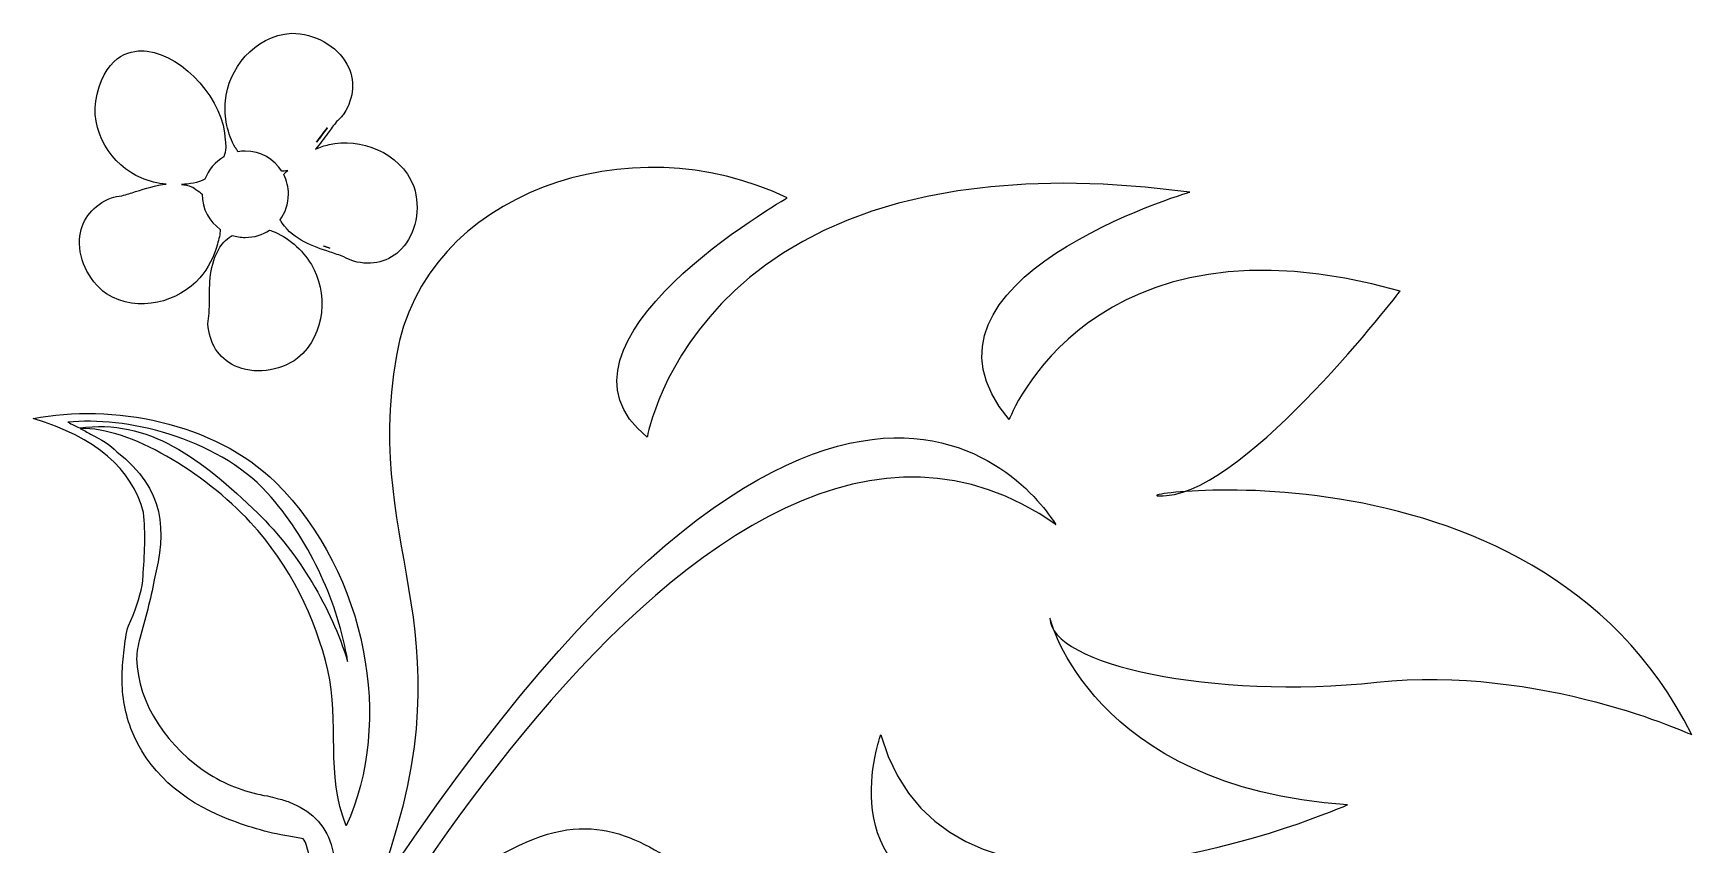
# Model space of a CAD drawing. Header units: centimetres. Extents: x -9.9 to 9.8, y -7.1 to 7.1.
# Drawn here: x -2.31 to 8.68, y 1.77 to 7.15 of the extents above; entities that cross this region are included whole.
import ezdxf

# ---------------------------------------------------------------- set-up
doc = ezdxf.new("R2010")
doc.units = ezdxf.units.CM
doc.header["$MEASUREMENT"] = 0
doc.layers.add('Camada 1', color=7, linetype='Continuous')

msp = doc.modelspace()

# ---------------------------------------------------------------- linework, layer by layer
at = {"layer": 'Camada 1'}
for points, knots in [([(0.21566, 6.13409), (0.12197, 6.36639), (-0.14367, 6.45762), (-0.34632, 6.41153), (-0.34632, 6.41153), (-0.37696, 6.40462), (-0.40709, 6.39452), (-0.43617, 6.38219), (-0.43617, 6.38219), (-0.40656, 6.41595), (-0.37984, 6.45215), (-0.35349, 6.48794), (-0.35349, 6.48794), (-0.33497, 6.51318), (-0.31581, 6.53919), (-0.29605, 6.56372), (-0.29605, 6.56372), (-0.2784, 6.58007), (-0.26224, 6.59756), (-0.24813, 6.61587), (-0.24813, 6.61587), (-0.17876, 6.7243), (-0.17156, 6.84024), (-0.22752, 6.94327), (-0.22752, 6.94327), (-0.29377, 7.06532), (-0.4412, 7.14814), (-0.59534, 7.14933), (-0.59534, 7.14933), (-0.84529, 7.132), (-1.01415, 6.90763), (-1.03291, 6.7006), (-1.03291, 6.7006), (-1.04257, 6.59421), (-1.01799, 6.47885), (-0.96708, 6.39199), (-0.96708, 6.39199), (-0.96708, 6.39199), (-0.96086, 6.38522), (-0.96086, 6.38522), (-0.96086, 6.38522), (-0.95721, 6.378), (-0.95369, 6.37083), (-0.94962, 6.36384), (-0.94962, 6.36384), (-0.93377, 6.3667), (-0.91755, 6.36839), (-0.90091, 6.36839), (-0.90091, 6.36839), (-0.7991, 6.36839), (-0.71001, 6.31497), (-0.65929, 6.23485), (-0.65929, 6.23485), (-0.65622, 6.23583), (-0.6364, 6.23493), (-0.61939, 6.23935), (-0.61939, 6.23935), (-0.63275, 6.23165), (-0.64455, 6.21514), (-0.64664, 6.21268), (-0.64664, 6.21268), (-0.62656, 6.17363), (-0.61494, 6.12942), (-0.61494, 6.08248), (-0.61494, 6.08248), (-0.61494, 6.01909), (-0.63592, 5.96067), (-0.67087, 5.91325), (-0.67087, 5.91325), (-0.67023, 5.91227), (-0.66976, 5.91116), (-0.66918, 5.91013), (-0.66918, 5.91013), (-0.66722, 5.90751), (-0.66513, 5.90518), (-0.66312, 5.90256), (-0.66312, 5.90256), (-0.66312, 5.90256), (-0.66344, 5.90208), (-0.66344, 5.90208), (-0.66344, 5.90208), (-0.66344, 5.90208), (-0.65971, 5.89525), (-0.65971, 5.89525), (-0.65971, 5.89525), (-0.65952, 5.89491), (-0.65926, 5.89446), (-0.659, 5.89401), (-0.659, 5.89401), (-0.65866, 5.89335), (-0.65829, 5.89255), (-0.65784, 5.89173), (-0.65784, 5.89173), (-0.65784, 5.89173), (-0.65752, 5.89115), (-0.65752, 5.89115), (-0.65752, 5.89115), (-0.65752, 5.89115), (-0.65704, 5.89062), (-0.65704, 5.89062), (-0.65704, 5.89062), (-0.5752, 5.77796), (-0.4549, 5.73817), (-0.33867, 5.6997), (-0.33867, 5.6997), (-0.30901, 5.68978), (-0.27837, 5.6797), (-0.24876, 5.66853), (-0.24876, 5.66853), (-0.22788, 5.65665), (-0.20627, 5.64675), (-0.18433, 5.639), (-0.18433, 5.639), (-0.05979, 5.60646), (0.05268, 5.63553), (0.13336, 5.72057), (0.13336, 5.72057), (0.22902, 5.82124), (0.2622, 5.98706), (0.21566, 6.13409)], [0, 0, 0, 0, 0.03225806, 0.03225806, 0.03225806, 0.03225806, 0.06451613, 0.06451613, 0.06451613, 0.06451613, 0.09677419, 0.09677419, 0.09677419, 0.09677419, 0.12903226, 0.12903226, 0.12903226, 0.12903226, 0.16129032, 0.16129032, 0.16129032, 0.16129032, 0.19354839, 0.19354839, 0.19354839, 0.19354839, 0.22580645, 0.22580645, 0.22580645, 0.22580645, 0.25806452, 0.25806452, 0.25806452, 0.25806452, 0.29032258, 0.29032258, 0.29032258, 0.29032258, 0.32258065, 0.32258065, 0.32258065, 0.32258065, 0.35483871, 0.35483871, 0.35483871, 0.35483871, 0.38709677, 0.38709677, 0.38709677, 0.38709677, 0.41935484, 0.41935484, 0.41935484, 0.41935484, 0.4516129, 0.4516129, 0.4516129, 0.4516129, 0.48387097, 0.48387097, 0.48387097, 0.48387097, 0.51612903, 0.51612903, 0.51612903, 0.51612903, 0.5483871, 0.5483871, 0.5483871, 0.5483871, 0.58064516, 0.58064516, 0.58064516, 0.58064516, 0.61290323, 0.61290323, 0.61290323, 0.61290323, 0.64516129, 0.64516129, 0.64516129, 0.64516129, 0.67741935, 0.67741935, 0.67741935, 0.67741935, 0.70967742, 0.70967742, 0.70967742, 0.70967742, 0.74193548, 0.74193548, 0.74193548, 0.74193548, 0.77419355, 0.77419355, 0.77419355, 0.77419355, 0.80645161, 0.80645161, 0.80645161, 0.80645161, 0.83870968, 0.83870968, 0.83870968, 0.83870968, 0.87096774, 0.87096774, 0.87096774, 0.87096774, 0.90322581, 0.90322581, 0.90322581, 0.90322581, 0.93548387, 0.93548387, 0.93548387, 0.93548387, 1, 1, 1, 1]), ([(-1.06622, 5.84947), (-1.13906, 5.9013), (-1.18674, 5.98621), (-1.18674, 6.08246), (-1.18674, 6.08246), (-1.18674, 6.08585), (-1.24077, 6.12569), (-1.25609, 6.13247), (-1.25609, 6.13247), (-1.27924, 6.14004), (-1.30202, 6.14485), (-1.32446, 6.14792), (-1.32446, 6.14792), (-1.26935, 6.14882), (-1.21513, 6.15906), (-1.16851, 6.18226), (-1.16851, 6.18226), (-1.14494, 6.24526), (-1.09998, 6.2978), (-1.04217, 6.3308), (-1.04217, 6.3308), (-1.03638, 6.34964), (-1.03217, 6.36993), (-1.02992, 6.39234), (-1.02992, 6.39234), (-1.02992, 6.40859), (-1.03145, 6.42483), (-1.0336, 6.44118), (-1.0336, 6.44118), (-1.04225, 6.7005), (-1.30411, 6.99964), (-1.55173, 7.02996), (-1.55173, 7.02996), (-1.64574, 7.0415), (-1.81385, 7.01972), (-1.88238, 6.74529), (-1.88238, 6.74529), (-1.94308, 6.50227), (-1.78181, 6.27237), (-1.59078, 6.19054), (-1.59078, 6.19054), (-1.53747, 6.16771), (-1.48037, 6.15427), (-1.42388, 6.1494), (-1.42388, 6.1494), (-1.49389, 6.14263), (-1.5612, 6.12109), (-1.62713, 6.10011), (-1.62713, 6.10011), (-1.65687, 6.09058), (-1.68769, 6.08082), (-1.71809, 6.07254), (-1.71809, 6.07254), (-1.74182, 6.06979), (-1.76516, 6.06518), (-1.78746, 6.0586), (-1.78746, 6.0586), (-1.90726, 6.01166), (-1.98121, 5.92207), (-1.99661, 5.80587), (-1.99661, 5.80587), (-2.01481, 5.66815), (-1.9442, 5.51448), (-1.82085, 5.42339), (-1.82085, 5.42339), (-1.60778, 5.29012), (-1.33923, 5.3724), (-1.20233, 5.52883), (-1.20233, 5.52883), (-1.14645, 5.59267), (-1.10531, 5.67247), (-1.08554, 5.75248), (-1.08554, 5.75248), (-1.07527, 5.78433), (-1.06836, 5.81706), (-1.06622, 5.84947)], [0, 0, 0, 0, 0.05, 0.05, 0.05, 0.05, 0.1, 0.1, 0.1, 0.1, 0.15, 0.15, 0.15, 0.15, 0.2, 0.2, 0.2, 0.2, 0.25, 0.25, 0.25, 0.25, 0.3, 0.3, 0.3, 0.3, 0.35, 0.35, 0.35, 0.35, 0.4, 0.4, 0.4, 0.4, 0.45, 0.45, 0.45, 0.45, 0.5, 0.5, 0.5, 0.5, 0.55, 0.55, 0.55, 0.55, 0.6, 0.6, 0.6, 0.6, 0.65, 0.65, 0.65, 0.65, 0.7, 0.7, 0.7, 0.7, 0.75, 0.75, 0.75, 0.75, 0.8, 0.8, 0.8, 0.8, 0.85, 0.85, 0.85, 0.85, 0.9, 0.9, 0.9, 0.9, 1, 1, 1, 1]), ([(-0.05527, 1.42146), (0.64037, 3.19917), (-0.13253, 3.66282), (0.09941, 5.0154), (0.09941, 5.0154), (0.28375, 6.09072), (1.64511, 6.56118), (2.68849, 6.05878), (2.68849, 6.05878), (2.68849, 6.05878), (0.98817, 5.09273), (1.76102, 4.47435), (1.76102, 4.47435), (1.76102, 4.47435), (2.10881, 6.52252), (5.35496, 6.09738), (5.35496, 6.09738), (5.35496, 6.09738), (3.38408, 5.51778), (4.15698, 4.59029), (4.15698, 4.59029), (4.15698, 4.59029), (4.69803, 6.02012), (6.74614, 5.44053), (6.74614, 5.44053), (6.74614, 5.44053), (5.74141, 4.12661), (5.20036, 4.0879), (5.20036, 4.0879), (4.65937, 4.0493), (7.63498, 4.59029), (8.67836, 2.50352), (8.67836, 2.50352), (8.67836, 2.50352), (7.67355, 2.96723), (6.59159, 2.85131), (6.59159, 2.85131), (5.50955, 2.73537), (4.42748, 2.96722), (4.42748, 3.27642), (4.42748, 3.27642), (4.42748, 3.27642), (4.69802, 2.15572), (6.39831, 2.03978), (6.39831, 2.03978), (6.39831, 2.03978), (3.77049, 0.88048), (3.30676, 2.50352), (3.30676, 2.50352), (3.30676, 2.50352), (2.95897, 1.53739), (3.92509, 1.3828), (3.92509, 1.3828), (3.15222, 1.03501), (2.682, 1.20884), (2.10949, 1.5601), (2.10949, 1.5601), (1.74463, 1.78402), (1.4415, 2.02963), (0.91085, 1.76928), (0.91085, 1.76928), (0.46746, 1.55182), (0.35964, 1.43577), (-0.63498, 0.10756), (-0.63498, 0.10756), (-0.63498, 0.10756), (2.10875, 5.55639), (4.46613, 3.89475), (4.46613, 3.89475), (4.46619, 3.89473), (3.11354, 6.25204), (-0.05527, 1.42146)], [0, 0, 0, 0, 0.05263158, 0.05263158, 0.05263158, 0.05263158, 0.10526316, 0.10526316, 0.10526316, 0.10526316, 0.15789474, 0.15789474, 0.15789474, 0.15789474, 0.21052632, 0.21052632, 0.21052632, 0.21052632, 0.26315789, 0.26315789, 0.26315789, 0.26315789, 0.31578947, 0.31578947, 0.31578947, 0.31578947, 0.36842105, 0.36842105, 0.36842105, 0.36842105, 0.42105263, 0.42105263, 0.42105263, 0.42105263, 0.47368421, 0.47368421, 0.47368421, 0.47368421, 0.52631579, 0.52631579, 0.52631579, 0.52631579, 0.57894737, 0.57894737, 0.57894737, 0.57894737, 0.63157895, 0.63157895, 0.63157895, 0.63157895, 0.68421053, 0.68421053, 0.68421053, 0.68421053, 0.73684211, 0.73684211, 0.73684211, 0.73684211, 0.78947368, 0.78947368, 0.78947368, 0.78947368, 0.84210526, 0.84210526, 0.84210526, 0.84210526, 0.89473684, 0.89473684, 0.89473684, 0.89473684, 1, 1, 1, 1]), ([(-0.35899, 6.5212), (-0.38338, 6.49083), (-0.40619, 6.45886), (-0.42955, 6.42743), (-0.42955, 6.42743), (-0.41031, 6.45151), (-0.39174, 6.47667), (-0.37296, 6.50228), (-0.37296, 6.50228), (-0.36828, 6.50855), (-0.36343, 6.51501), (-0.35875, 6.52146), (-0.35875, 6.52146), (-0.35885, 6.52133), (-0.35885, 6.5212), (-0.35899, 6.5212)], [0, 0, 0, 0, 0.2, 0.2, 0.2, 0.2, 0.4, 0.4, 0.4, 0.4, 0.6, 0.6, 0.6, 0.6, 1, 1, 1, 1]), ([(-0.42952, 6.42743), (-0.40618, 6.45886), (-0.38335, 6.49082), (-0.35896, 6.5212), (-0.35896, 6.5212), (-0.35883, 6.5212), (-0.35883, 6.52133), (-0.3587, 6.52146), (-0.3587, 6.52146), (-0.36338, 6.515), (-0.36823, 6.50855), (-0.37291, 6.50228), (-0.37291, 6.50228), (-0.39172, 6.47667), (-0.41029, 6.45148), (-0.42952, 6.42743)], [0, 0, 0, 0, 0.2, 0.2, 0.2, 0.2, 0.4, 0.4, 0.4, 0.4, 0.6, 0.6, 0.6, 0.6, 1, 1, 1, 1]), ([(-0.72242, 5.83786), (-0.72242, 5.83786), (-0.72393, 5.83839), (-0.72393, 5.83839), (-0.72393, 5.83839), (-0.72954, 5.84074), (-0.7352, 5.84347), (-0.74089, 5.84551), (-0.74089, 5.84551), (-0.78661, 5.81466), (-0.84162, 5.79661), (-0.90094, 5.79661), (-0.90094, 5.79661), (-0.93142, 5.79661), (-0.96076, 5.8015), (-0.98831, 5.81032), (-0.98831, 5.81032), (-0.99223, 5.80733), (-0.99604, 5.80373), (-0.9999, 5.80048), (-0.9999, 5.80048), (-0.9999, 5.80048), (-1.00173, 5.80106), (-1.00173, 5.80106), (-1.00173, 5.80106), (-1.00173, 5.80106), (-1.00678, 5.79717), (-1.00678, 5.79717), (-1.00678, 5.79717), (-1.02416, 5.78354), (-1.03967, 5.76899), (-1.05419, 5.75269), (-1.05419, 5.75269), (-1.13685, 5.6391), (-1.13745, 5.51234), (-1.13814, 5.38984), (-1.13814, 5.38984), (-1.1383, 5.35859), (-1.13848, 5.32626), (-1.13999, 5.29483), (-1.13999, 5.29483), (-1.14473, 5.27136), (-1.14756, 5.24768), (-1.14811, 5.2244), (-1.14811, 5.2244), (-1.14062, 5.09597), (-1.07821, 4.99802), (-0.97243, 4.94743), (-0.97243, 4.94743), (-0.84707, 4.8875), (-0.67911, 4.90727), (-0.55439, 4.9964), (-0.55439, 4.9964), (-0.36164, 5.1579), (-0.35709, 5.43868), (-0.46351, 5.61719), (-0.46351, 5.61719), (-0.52298, 5.7171), (-0.62219, 5.80166), (-0.72242, 5.83786)], [0, 0, 0, 0, 0.0625, 0.0625, 0.0625, 0.0625, 0.125, 0.125, 0.125, 0.125, 0.1875, 0.1875, 0.1875, 0.1875, 0.25, 0.25, 0.25, 0.25, 0.3125, 0.3125, 0.3125, 0.3125, 0.375, 0.375, 0.375, 0.375, 0.4375, 0.4375, 0.4375, 0.4375, 0.5, 0.5, 0.5, 0.5, 0.5625, 0.5625, 0.5625, 0.5625, 0.625, 0.625, 0.625, 0.625, 0.6875, 0.6875, 0.6875, 0.6875, 0.75, 0.75, 0.75, 0.75, 0.8125, 0.8125, 0.8125, 0.8125, 0.875, 0.875, 0.875, 0.875, 1, 1, 1, 1]), ([(-0.38193, 5.73967), (-0.36822, 5.73512), (-0.3546, 5.73062), (-0.34097, 5.72586), (-0.34097, 5.72586), (-0.35467, 5.73041), (-0.36838, 5.73504), (-0.38193, 5.73967)], [0, 0, 0, 0, 0.33333333, 0.33333333, 0.33333333, 0.33333333, 1, 1, 1, 1]), ([(-0.34097, 5.72583), (-0.3546, 5.73059), (-0.36822, 5.73509), (-0.38193, 5.73964), (-0.38193, 5.73964), (-0.36838, 5.73504), (-0.35467, 5.73041), (-0.34097, 5.72583)], [0, 0, 0, 0, 0.33333333, 0.33333333, 0.33333333, 0.33333333, 1, 1, 1, 1]), ([(-0.39222, 1.42887), (-0.39058, 1.44001), (-0.3896, 1.45096), (-0.38852, 1.46247), (-0.38852, 1.46247), (-0.38537, 1.41384), (-0.38394, 1.36539), (-0.38558, 1.31764), (-0.38558, 1.31764), (-0.391, 1.13206), (-0.42641, 0.95053), (-0.47146, 0.77072), (-0.47146, 0.77072), (-0.49337, 0.68301), (-0.51678, 0.5944), (-0.54872, 0.50989), (-0.54872, 0.50989), (-0.65606, 0.22332), (-0.79126, -0.02459), (-0.94985, -0.2379), (-0.94985, -0.2379), (-0.75305, 0.0265), (-0.59227, 0.31892), (-0.48723, 0.63665), (-0.48723, 0.63665), (-0.41177, 0.8648), (-0.36674, 1.10618), (-0.3256, 1.34579), (-0.3256, 1.34579), (-0.3021, 1.48501), (-0.28933, 1.63223), (-0.33224, 1.77756), (-0.33224, 1.77756), (-0.37148, 1.91043), (-0.47673, 2.00687), (-0.60804, 2.05696), (-0.60804, 2.05696), (-0.6345, 2.06741), (-0.66281, 2.07641), (-0.69072, 2.08069), (-0.69072, 2.08069), (-0.71117, 2.08818), (-0.73244, 2.09516), (-0.75279, 2.09842), (-0.75279, 2.09842), (-0.88416, 2.11668), (-1.01581, 2.16703), (-1.13525, 2.24005), (-1.13525, 2.24005), (-1.40957, 2.41296), (-1.6147, 2.70416), (-1.62042, 3.00925), (-1.62042, 3.00925), (-1.61849, 3.05373), (-1.61222, 3.09759), (-1.60021, 3.1413), (-1.60021, 3.1413), (-1.56428, 3.27052), (-1.52718, 3.40088), (-1.50411, 3.52891), (-1.50411, 3.52891), (-1.42346, 3.85781), (-1.42915, 4.12631), (-1.75094, 4.3774), (-1.75094, 4.3774), (-1.79727, 4.42196), (-1.85434, 4.46119), (-1.92519, 4.49392), (-1.92519, 4.49392), (-1.94755, 4.5063), (-1.97043, 4.51927), (-1.99509, 4.5325), (-1.99509, 4.5325), (-1.65955, 4.53877), (-1.17845, 4.24196), (-0.86569, 3.91001), (-0.86569, 3.91001), (-0.60621, 3.62757), (-0.43238, 3.27284), (-0.35467, 2.93132), (-0.35467, 2.93132), (-0.27656, 2.58763), (-0.36848, 2.23991), (-0.23283, 1.89955), (-0.23283, 1.89955), (0.08099, 2.58223), (-0.08879, 3.56235), (-0.7004, 4.17579), (-0.7004, 4.17579), (-1.10714, 4.57301), (-1.78479, 4.70027), (-2.30563, 4.59674), (-2.30563, 4.59674), (-1.8919, 4.47559), (-1.64991, 4.26204), (-1.57464, 3.97568), (-1.57464, 3.97568), (-1.55935, 3.83818), (-1.56919, 3.69094), (-1.57776, 3.54893), (-1.57776, 3.54893), (-1.57871, 3.53282), (-1.58094, 3.51332), (-1.58316, 3.49167), (-1.58316, 3.49167), (-1.60205, 3.41277), (-1.63002, 3.32117), (-1.67404, 3.2242), (-1.67404, 3.2242), (-1.69399, 3.18031), (-1.69523, 3.11432), (-1.7024, 3.06542), (-1.7024, 3.06542), (-1.70986, 3.01123), (-1.71566, 2.95601), (-1.71687, 2.90053), (-1.71687, 2.90053), (-1.7192, 2.78253), (-1.70166, 2.66151), (-1.65861, 2.54498), (-1.65861, 2.54498), (-1.55436, 2.26532), (-1.31558, 2.06481), (-1.03644, 1.95319), (-1.03644, 1.95319), (-0.89851, 1.89821), (-0.75646, 1.85466), (-0.61287, 1.83101), (-0.61287, 1.83101), (-0.58104, 1.82638), (-0.54754, 1.8226), (-0.51807, 1.81386), (-0.51807, 1.81386), (-0.50815, 1.80227), (-0.50034, 1.78825), (-0.49526, 1.77031), (-0.49526, 1.77031), (-0.46018, 1.64506), (-0.4461, 1.52417), (-0.44544, 1.40511), (-0.44544, 1.40511), (-0.44544, 1.23903), (-0.4723, 1.07793), (-0.50796, 0.91857), (-0.50796, 0.91857), (-0.52537, 0.84091), (-0.54389, 0.76223), (-0.57003, 0.68775), (-0.57003, 0.68775), (-0.65904, 0.43462), (-0.77498, 0.21658), (-0.91293, 0.03063), (-0.91293, 0.03063), (-0.7419, 0.26119), (-0.60413, 0.51823), (-0.51793, 0.79943), (-0.51793, 0.79943), (-0.45619, 1.00096), (-0.42262, 1.21554), (-0.39222, 1.42887)], [0, 0, 0, 0, 0.02439024, 0.02439024, 0.02439024, 0.02439024, 0.04878049, 0.04878049, 0.04878049, 0.04878049, 0.07317073, 0.07317073, 0.07317073, 0.07317073, 0.09756098, 0.09756098, 0.09756098, 0.09756098, 0.12195122, 0.12195122, 0.12195122, 0.12195122, 0.14634146, 0.14634146, 0.14634146, 0.14634146, 0.17073171, 0.17073171, 0.17073171, 0.17073171, 0.19512195, 0.19512195, 0.19512195, 0.19512195, 0.2195122, 0.2195122, 0.2195122, 0.2195122, 0.24390244, 0.24390244, 0.24390244, 0.24390244, 0.26829268, 0.26829268, 0.26829268, 0.26829268, 0.29268293, 0.29268293, 0.29268293, 0.29268293, 0.31707317, 0.31707317, 0.31707317, 0.31707317, 0.34146341, 0.34146341, 0.34146341, 0.34146341, 0.36585366, 0.36585366, 0.36585366, 0.36585366, 0.3902439, 0.3902439, 0.3902439, 0.3902439, 0.41463415, 0.41463415, 0.41463415, 0.41463415, 0.43902439, 0.43902439, 0.43902439, 0.43902439, 0.46341463, 0.46341463, 0.46341463, 0.46341463, 0.48780488, 0.48780488, 0.48780488, 0.48780488, 0.51219512, 0.51219512, 0.51219512, 0.51219512, 0.53658537, 0.53658537, 0.53658537, 0.53658537, 0.56097561, 0.56097561, 0.56097561, 0.56097561, 0.58536585, 0.58536585, 0.58536585, 0.58536585, 0.6097561, 0.6097561, 0.6097561, 0.6097561, 0.63414634, 0.63414634, 0.63414634, 0.63414634, 0.65853659, 0.65853659, 0.65853659, 0.65853659, 0.68292683, 0.68292683, 0.68292683, 0.68292683, 0.70731707, 0.70731707, 0.70731707, 0.70731707, 0.73170732, 0.73170732, 0.73170732, 0.73170732, 0.75609756, 0.75609756, 0.75609756, 0.75609756, 0.7804878, 0.7804878, 0.7804878, 0.7804878, 0.80487805, 0.80487805, 0.80487805, 0.80487805, 0.82926829, 0.82926829, 0.82926829, 0.82926829, 0.85365854, 0.85365854, 0.85365854, 0.85365854, 0.87804878, 0.87804878, 0.87804878, 0.87804878, 0.90243902, 0.90243902, 0.90243902, 0.90243902, 0.92682927, 0.92682927, 0.92682927, 0.92682927, 0.95121951, 0.95121951, 0.95121951, 0.95121951, 1, 1, 1, 1]), ([(-0.75568, 4.10627), (-0.48014, 3.79962), (-0.302, 3.4088), (-0.22911, 3.02918), (-0.22911, 3.02918), (-0.22636, 3.01542), (-0.22501, 3.00198), (-0.223, 2.98835), (-0.223, 2.98835), (-0.33397, 3.34612), (-0.54079, 3.69796), (-0.81797, 3.97122), (-0.81797, 3.97122), (-1.19286, 4.33198), (-1.54116, 4.59892), (-1.99963, 4.53497), (-1.99963, 4.53497), (-2.02432, 4.54767), (-2.04895, 4.56021), (-2.0752, 4.57294), (-2.0752, 4.57294), (-1.70439, 4.61361), (-1.09702, 4.47637), (-0.75568, 4.10627)], [0, 0, 0, 0, 0.14285714, 0.14285714, 0.14285714, 0.14285714, 0.28571429, 0.28571429, 0.28571429, 0.28571429, 0.42857143, 0.42857143, 0.42857143, 0.42857143, 0.57142857, 0.57142857, 0.57142857, 0.57142857, 0.71428571, 0.71428571, 0.71428571, 0.71428571, 1, 1, 1, 1])]:
    msp.add_open_spline(points, degree=3, knots=knots, dxfattribs=at)

doc.saveas('drawing.dxf')
